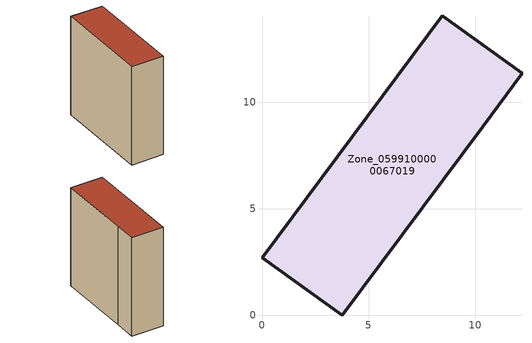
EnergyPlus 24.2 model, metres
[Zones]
Zone_0599100000067019
 floor ground (C_G): 0,2.69 8.46,14.05 12.2,11.35 10.36,8.85 3.77,0 z0
 wall outside (C_F): 12.2,11.35 8.46,14.05 0,2.69 3.77,0 10.36,8.85 12.2,11.35 z0:13.98
 roof outside (C_R): 8.46,14.05 0,2.69 3.77,0 10.36,8.85 12.2,11.35 z13.98
[BUILDING]
Pand.0599100000067019: North Axis=0; Terrain=City; Loads Convergence Tolerance Value=0.04; Temperature Convergence Tolerance Value=0.4; Solar Distribution=FullExterior; Maximum Number of Warmup Days=25; Minimum Number of Warmup Days=1
[Site:Location]
Rotterdam.The.Hague.AP_ZH_NLD Design_Conditions: Latitude=51.96; Longitude=4.45; Time Zone=1; Elevation=-4.5
[SITE:GROUNDTEMPERATURE:BUILDINGSURFACE]
18, 18, 18, 18, 18, 18, 18, 18, 18, 18, 18, 18
[MATERIAL] Thermal Absorptance=0.9; Solar Absorptance=0.7; Visible Absorptance=0.7
Name | Roughness | Thickness | Conductivity | Density | Specific Heat
G.TI.1946 | MediumSmooth | 0.15 | 1 | 540 | 1210
F.TI.1946 | Rough | 0.3 | 0.857143 | 1920 | 840
R.TI.1946 | MediumRough | 0.2 | 0.1 | 1500 | 1000
[CONSTRUCTION]
C_G: G.TI.1946
C_F: F.TI.1946
C_R: R.TI.1946
[ZONE]
Zone_0599100000067019: Type=1; Multiplier=1; Ceiling Height=Autocalculate; Volume=Autocalculate; Floor Area=autocalculate; Part of Total Floor Area=Yes
[ZONEINFILTRATION:DESIGNFLOWRATE]
Infil_Zone_0599100000067019: Zone or ZoneList or Space or SpaceList=Zone_0599100000067019; Schedule=AlwaysOn; Design Flow Rate Calculation Method=Flow/Area; Flow Rate per Floor Area=0.003; Constant Term Coefficient=1; Temperature Term Coefficient=0; Velocity Term Coefficient=0; Velocity Squared Term Coefficient=0
[HVACTEMPLATE:ZONE:IDEALLOADSAIRSYSTEM]
Zone_0599100000067019: Maximum Heating Supply Air Temperature=50; Minimum Cooling Supply Air Temperature=13; Maximum Heating Supply Air Humidity Ratio=0.0156; Minimum Cooling Supply Air Humidity Ratio=0.0077; Heating Limit=NoLimit; Cooling Limit=NoLimit; Dehumidification Control Type=ConstantSensibleHeatRatio; Cooling Sensible Heat Ratio=0.7; Dehumidification Setpoint=60; Humidification Control Type=None; Humidification Setpoint=30; Outdoor Air Method=None; Outdoor Air Flow Rate per Person=0.00944; Outdoor Air Flow Rate per Zone Floor Area=0; Outdoor Air Flow Rate per Zone=0; Demand Controlled Ventilation Type=None; Outdoor Air Economizer Type=NoEconomizer; Heat Recovery Type=None; Sensible Heat Recovery Effectiveness=0.7; Latent Heat Recovery Effectiveness=0.65
[ZONECONTROL:THERMOSTAT]
ThermostatControl_Zone_0599100000067019: Zone or ZoneList=Zone_0599100000067019; Control Type Schedule=DualSetpointControlType; Control 1=Thermostat_Zone_0599100000067019; Temperature Difference Between Cutout And Setpoint=0
[THERMOSTATSETPOINT:DUALSETPOINT]
Thermostat_Zone_0599100000067019: Heating Setpoint Temperature Schedule=HeatingSetpoint_Zone_0599100000067019; Cooling Setpoint Temperature Schedule=CoolingSetpoint_Zone_0599100000067019
[SCHEDULE:COMPACT]
HeatingSetpoint_Zone_0599100000067019: Through: 12/31, For: AllDays, Until: 24:00, 21
CoolingSetpoint_Zone_0599100000067019: Through: 12/31, For: AllDays, Until: 24:00, 24
DualSetpointControlType: Through: 12/31, For: AllDays, Until: 24:00, 4
AlwaysOn: Through: 12/31, For: AllDays, Until: 24:00, 1
